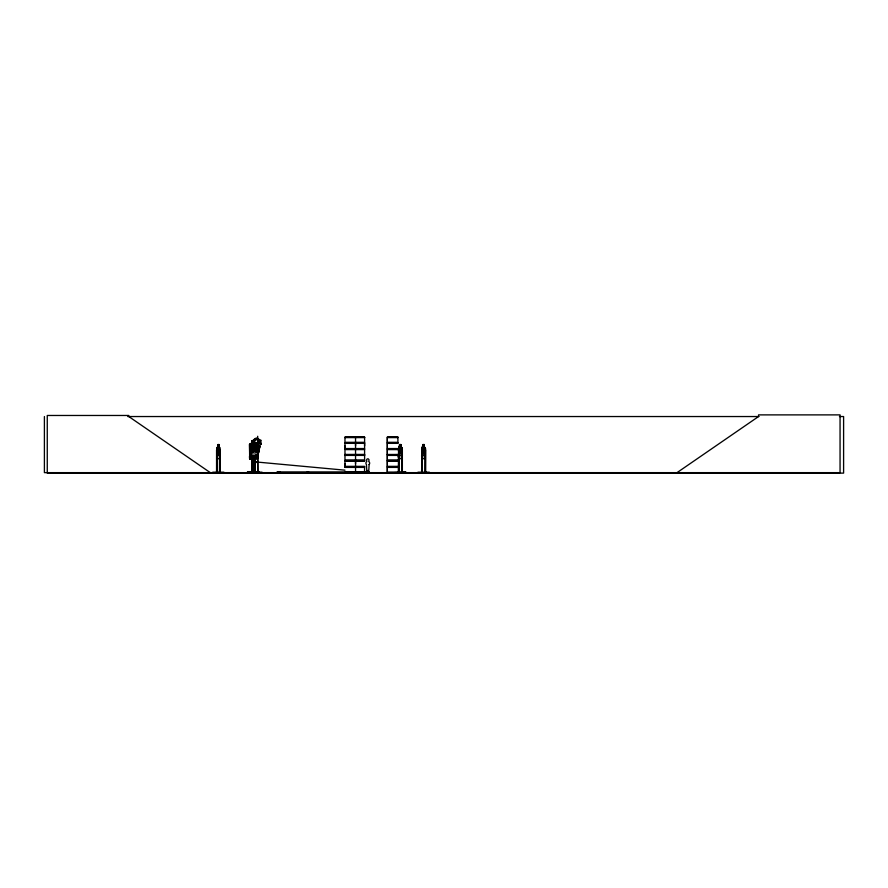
<?xml version="1.0" encoding="UTF-8"?>
<svg xmlns="http://www.w3.org/2000/svg" width="888" height="888" viewBox="0 0 888 888"><rect width="100%" height="100%" fill="white"/><g stroke="black" fill="none" stroke-linecap="round" stroke-linejoin="round"><path stroke-width="1.33" d="M364.602 466.355L344.966 466.355L344.977 463.758M344.966 448.551L344.966 443.356L364.602 443.356L364.591 448.551L344.966 448.551L344.977 445.954M355.544 463.758L355.544 461.15L355.544 466.355M355.544 445.954L355.544 443.356L355.544 448.551M364.591 445.954L364.591 443.356M387.335 466.355L387.335 461.15M387.335 448.551L387.335 443.356M262.082 472.216L247.386 472.039M256.21 461.971L255.533 463.07L254.334 462.681L255.467 461.227L256.21 461.971L344.966 470.174M344.866 454.734L364.613 454.889M344.877 472.549L365.201 472.627L365.223 471.939L277.245 471.939L277.245 472.638L277.278 471.939M387.268 472.605L387.323 467.399L397.902 467.399M220.102 455.777L219.736 458.463L217.227 458.463M220.224 455.788L219.758 458.552L217.194 458.552L216.861 448.318L216.905 472.638M422.066 458.552L421.589 455.788L421.978 458.552L425.019 458.552L425.33 455.777M425.019 458.552L425.452 448.307L424.109 447.33M212.743 472.216L223.92 472.216M247.563 471.65L259.019 471.65M394.427 472.627L406.071 472.216L387.335 472.272L387.335 467.399M401.987 472.627L401.598 447.33M417.937 472.216L429.392 472.216M425.319 472.627L425.452 448.307M249.606 458.619L252.392 446.142L253.08 446.131L250.449 458.785C245.543 458.141 262.027 460.028 257.054 456.943M249.928 458.785L250.294 456.965L256.843 456.41M251.726 452.369L250.427 458.763M250.782 458.83L249.928 457.797L251.926 458.863M259.818 446.087L257.187 458.741L256.466 458.708L259.13 446.098L259.973 446.264L259.296 445.388L257.664 445.354L258.219 442.857L255.744 442.868L255.233 445.41L252.525 446.276L249.905 458.763M259.13 446.098L256.388 458.541L257.065 458.419M259.252 446.22L259.929 446.22L258.475 452.969L257.076 455.466L251.237 455.455L252.392 446.142M251.282 455.5L252.592 446.309L253.568 445.499L259.296 445.388L259.884 446.298M255.289 445.487L255.788 442.912M257.598 445.476L258.119 442.934M258.397 452.958L259.84 446.253M255.278 461.749C255.433 458.341 251.637 463.314 254.945 462.182M216.894 448.362L217.294 447.33M398.756 447.33L398.29 472.638M422.078 447.33L421.611 472.638M387.212 472.505L406.082 472.571M259.784 441.935L258.364 442.99L259.784 441.935A6.771 3.385 86.4 0 0 255.311 440.315L254.123 440.892L254.135 439.394A7.903 3.952 86.4 0 1 258.974 440.515L260.195 441.236L260.783 440.226L259.363 441.281M254.956 440.837L254.978 439.349A7.903 3.952 86.4 0 1 259.818 440.47L260.195 441.236M254.123 440.892L254.479 440.37A6.771 3.385 86.4 0 1 258.952 441.991M348.151 472.394L348.673 472.638M352.436 472.616L352.225 472.505M353.713 472.627L354.079 472.638M363.17 472.638L363.581 471.939M344.977 472.272L365.046 472.394L364.502 472.616L364.591 467.399L344.966 467.399M257.675 456.92L256.898 456.92M369.419 472.616C367.521 473.459 369.952 470.751 368.986 472.194M402.153 472.583L402.131 471.817M425.474 472.583L425.452 471.817M677.033 472.638L758.552 416.539L758.552 414.885L840.059 414.885L840.059 472.638L44.4 472.638L44.4 416.539M357.353 472.505L357.487 472.627M359.152 472.616L359.507 472.638M255.256 445.454L253.835 446.287L252.791 450.96L253.591 452.947L255.888 452.936L257.576 450.926L258.608 446.264L257.564 445.432M368.831 472.638L369.408 472.627M250.294 456.965L250.849 456.809M250.827 456.954L250.449 458.619M257.165 458.719L257.542 456.743M253.724 440.004L254.567 439.96M258.364 442.99L261.205 444.333L260.783 440.226M249.473 456.454L249.595 458.463L250.438 458.463M252.026 440.759C256.31 438.039 253.979 447.608 254.423 440.837L252.026 440.759L252.048 443.534L250.938 444.566L250.96 449.761M256.155 443.512L254.512 443.523L255.711 444.533M256.121 443.6L250.394 443.645L249.572 444.544L249.65 458.474M249.794 458.463L249.495 444.555L250.305 444.555L250.372 457.198L250.305 444.555M254.479 444.544L252.17 444.555L252.203 449.761M253.202 446.264L252.558 446.32M250.305 456.454L249.584 456.454L250.238 456.454M255.844 442.99L258.153 442.979M251.326 455.366L256.998 455.333M256.454 456.41L257.098 456.41M127.739 416.539L758.974 416.539M839.438 416.539L843.6 416.539L843.6 473.115L47.264 473.115L47.264 415.473L128.782 415.473L128.782 416.539L210.29 472.638M344.966 437.085L364.613 437.085M387.312 437.085L397.913 437.085M344.977 437.606L364.591 437.606M397.891 437.606L387.335 437.606L387.335 442.313M344.899 442.668L364.668 442.668M387.246 442.668L397.979 442.668M344.899 442.99L364.668 442.99M387.246 442.99L397.979 442.99M397.902 443.356L387.323 443.356L387.323 448.551L397.902 448.551M249.495 444.555L250.361 443.545L252.081 443.534L252.07 440.759M400.832 447.419L400.865 444.544L399.533 444.544L399.533 447.33M424.198 444.544L422.855 444.544L422.266 448.351L422.899 455.777L424.076 455.777L424.697 453.546L424.109 444.544L424.153 447.419M217.982 444.633L219.092 444.633M399.567 444.633L400.832 444.633M422.899 444.633L424.153 444.633M217.205 447.33L218.037 447.33M219.047 447.33L220.18 448.351L220.146 472.638M398.668 447.33L399.611 447.33M400.788 447.33L401.687 447.33M422 447.33L422.932 447.33M217.227 447.419L219.824 447.419M398.69 447.419L401.665 447.419M422.011 447.419L424.997 447.419M402.053 448.307L401.62 458.552L398.656 458.552L398.268 455.788M344.899 448.917L364.668 448.917M387.246 448.917L397.979 448.917M344.899 449.239L364.668 449.239M387.246 449.239L397.979 449.239M397.902 449.606L387.323 449.606L387.323 454.612M220.102 450.016L219.758 472.638L219.713 471.817M257.687 450.016L257.975 472.638M398.324 450.016L398.934 450.016M421.656 450.016L422.266 450.016M344.977 454.478L364.591 454.478L364.591 449.606L344.966 449.606L344.966 454.612L364.613 454.623M397.891 454.478L387.335 454.478L387.335 449.606M250.394 454.778L249.617 452.014M397.913 454.623L387.212 454.756L397.913 454.834M397.913 455.078L387.312 455.078L387.323 460.106L397.902 460.106M344.977 455.4L364.591 455.4M397.891 455.4L387.335 455.4L387.335 460.106M252.803 458.486L251.693 458.486L251.693 472.627M398.69 458.463L401.665 458.463M422.011 458.463L424.997 458.463M344.899 460.472L364.668 460.472M387.246 460.472L397.979 460.472M344.899 460.794L364.668 460.794M387.246 460.794L397.979 460.794M364.602 461.15L344.966 461.15L344.966 466.355M397.902 461.15L387.323 461.15L387.323 466.355L397.902 466.355M344.899 466.711L364.668 466.711M387.246 466.711L397.979 466.711M344.899 467.033L364.668 467.033M387.246 467.033L397.979 467.033M216.494 471.817L217.216 471.817M219.458 471.817L220.169 471.817M398.257 471.817L399.012 471.817L398.978 472.638M401.676 471.817L402.419 471.817M421.589 471.817L422.333 471.817L422.3 472.638M425.741 471.817L424.997 471.817L425.03 472.638M353.302 472.039L354.523 472.039M358.974 472.039L360.184 472.039M367.177 472.039L368.387 472.039M366.367 472.194L369.208 472.194L365.157 471.861M369.208 472.394C365.257 475.058 366.533 470.496 366.589 472.194M250.827 458.619L251.97 458.641M259.196 442.934L261.205 444.333M421.833 472.571L421.922 450.016L422.011 472.627M258.475 452.969L257.076 455.466M256.621 457.287L250.849 457.453M219.092 447.419L219.636 453.546L219.092 455.777L218.071 455.777L218.071 444.633M424.908 447.419L425.33 448.351M401.587 447.419L402.009 448.351M398.945 453.546L399.567 455.777L400.743 455.777L401.376 453.546L400.788 444.544M398.69 472.627L398.59 450.016L398.712 472.638M398.39 455.777L398.745 458.552M216.894 455.777L217.283 458.552M259.951 440.281L260.373 444.389M256.954 454.634L256.965 457.154M256.41 454.634L256.421 457.165M256.277 454.634L256.288 457.165M249.706 444.588L249.739 452.003M425.674 472.638L425.674 450.016L425.063 450.016L425.063 472.638M422.266 457.997L422.266 472.638M402.353 472.638L402.353 450.016L401.742 450.016L401.698 472.638M399.611 444.544L398.945 448.351L398.934 472.638M368.22 472.194L368.22 470.54L367.355 470.54L367.355 472.194M355.555 437.296L355.544 442.313M355.544 449.606L355.555 454.612M355.555 455.1L355.544 460.106M355.544 467.399L355.555 472.416M308.647 471.939L308.647 472.638M307.215 471.939L307.215 472.638M280.364 471.939L280.364 472.638M278.932 471.939L278.932 472.638M258.031 471.817L258.031 472.638M257.687 436.263L257.687 472.638L257.609 471.817M255.056 472.638L255.178 458.497L254.068 458.497L254.068 472.638M254.912 458.497L254.912 461.072L254.712 458.497M254.912 463.647L254.912 472.638L254.712 463.647M254.667 458.497L254.667 472.638M254.334 458.497L254.412 472.638M254.146 458.497L254.146 472.638M252.725 458.486L252.68 472.627M252.159 458.486L252.192 472.627M251.959 458.486L252.037 472.627M251.804 458.486L251.77 472.627M219.913 471.817L219.913 472.638M219.525 457.997L219.491 472.638M219.003 447.419L219.125 444.544L217.949 444.544L217.982 447.419M217.172 472.638L217.138 450.016L216.572 450.016L216.561 472.638M216.95 471.817L216.95 472.638M216.75 471.817L216.75 472.638M258.341 446.309L256.144 449.195C258.763 452.247 255.7 453.668 255.533 449.728L252.847 452.17L255.122 449.184C252.503 446.309 255.722 444.833 255.733 448.618L258.341 446.309M369.119 464.513L368.731 471.783L366.844 471.783L366.455 464.513A1.887 1.887 0 0 1 366.844 461.549C365.123 457.831 370.451 457.831 368.731 461.549A1.887 1.887 0 0 1 369.119 464.513M255.067 446.287L254.035 450.949L256.332 450.938L257.376 446.276L255.067 446.287M256.133 443.367L255.944 444.2L257.42 444.189L257.609 443.356L256.133 443.367M254.057 441.303L252.569 441.303L252.569 442.235L254.057 442.224L254.057 441.303M364.613 437.296L344.966 437.273L344.977 442.313L364.602 442.313L364.602 437.296M397.913 437.285L387.312 437.285L387.323 442.313L397.902 442.313L397.902 437.296M218.914 445.099L218.259 446.031L218.914 445.099M400.532 445.099L399.778 445.099L399.778 446.031L400.532 446.031L400.532 445.099M423.865 445.099L423.11 445.099L423.11 446.031L423.865 446.031L423.865 445.099M219.092 448.351L218.071 448.351L218.071 453.546L219.092 453.546L219.092 448.351M400.743 448.351L399.567 448.351L399.567 453.546L400.743 453.546L400.743 448.351M424.076 448.351L422.899 448.351L422.899 453.546L424.076 453.546L424.076 448.351M364.613 455.067L344.966 455.067L344.977 460.106L364.602 460.106L364.602 455.1"/></g></svg>
